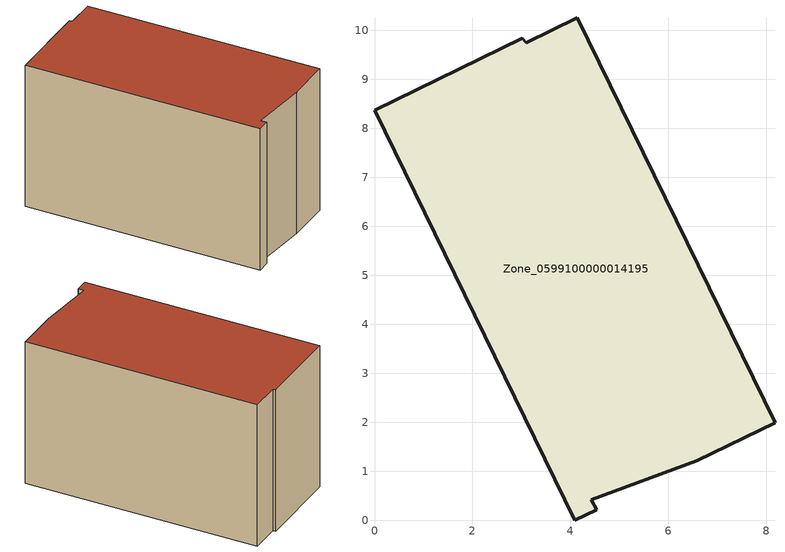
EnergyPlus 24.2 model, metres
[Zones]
Zone_0599100000014195
 floor ground (C_G): 4.14,10.26 8.17,1.99 6.58,1.22 4.42,0.42 4.53,0.22 4.09,0 0,8.37 3.02,9.84 3.1,9.75 z0
 wall outside (C_F): 8.17,1.99 4.14,10.26 3.1,9.75 3.02,9.84 0,8.37 4.09,0 4.53,0.22 4.42,0.42 6.58,1.22 8.17,1.99 z0:5.82
 roof outside (C_R): 4.42,0.42 6.58,1.22 8.17,1.99 4.14,10.26 3.1,9.75 3.02,9.84 0,8.37 4.09,0 4.53,0.22 z5.82
[BUILDING]
Pand.0599100000014195: North Axis=0; Terrain=City; Loads Convergence Tolerance Value=0.04; Temperature Convergence Tolerance Value=0.4; Solar Distribution=FullExterior; Maximum Number of Warmup Days=25; Minimum Number of Warmup Days=1
[Site:Location]
Rotterdam.The.Hague.AP_ZH_NLD Design_Conditions: Latitude=51.96; Longitude=4.45; Time Zone=1; Elevation=-4.5
[SITE:GROUNDTEMPERATURE:BUILDINGSURFACE]
18, 18, 18, 18, 18, 18, 18, 18, 18, 18, 18, 18
[MATERIAL] Thermal Absorptance=0.9; Solar Absorptance=0.7; Visible Absorptance=0.7
Name | Roughness | Thickness | Conductivity | Density | Specific Heat
G.TI.1946-1964 | MediumSmooth | 0.15 | 1 | 540 | 1210
F.TI.1946-1964 | Rough | 0.3 | 0.857143 | 1920 | 840
R.TI.1946-1964 | MediumRough | 0.2 | 0.277778 | 1500 | 1000
[CONSTRUCTION]
C_G: G.TI.1946-1964
C_F: F.TI.1946-1964
C_R: R.TI.1946-1964
[ZONE]
Zone_0599100000014195: Type=1; Multiplier=1; Ceiling Height=Autocalculate; Volume=Autocalculate; Floor Area=autocalculate; Part of Total Floor Area=Yes
[ZONEINFILTRATION:DESIGNFLOWRATE]
Infil_Zone_0599100000014195: Zone or ZoneList or Space or SpaceList=Zone_0599100000014195; Schedule=AlwaysOn; Design Flow Rate Calculation Method=Flow/Area; Flow Rate per Floor Area=0.003; Constant Term Coefficient=1; Temperature Term Coefficient=0; Velocity Term Coefficient=0; Velocity Squared Term Coefficient=0
[HVACTEMPLATE:ZONE:IDEALLOADSAIRSYSTEM]
Zone_0599100000014195: Maximum Heating Supply Air Temperature=50; Minimum Cooling Supply Air Temperature=13; Maximum Heating Supply Air Humidity Ratio=0.0156; Minimum Cooling Supply Air Humidity Ratio=0.0077; Heating Limit=NoLimit; Cooling Limit=NoLimit; Dehumidification Control Type=ConstantSensibleHeatRatio; Cooling Sensible Heat Ratio=0.7; Dehumidification Setpoint=60; Humidification Control Type=None; Humidification Setpoint=30; Outdoor Air Method=None; Outdoor Air Flow Rate per Person=0.00944; Outdoor Air Flow Rate per Zone Floor Area=0; Outdoor Air Flow Rate per Zone=0; Demand Controlled Ventilation Type=None; Outdoor Air Economizer Type=NoEconomizer; Heat Recovery Type=None; Sensible Heat Recovery Effectiveness=0.7; Latent Heat Recovery Effectiveness=0.65
[ZONECONTROL:THERMOSTAT]
ThermostatControl_Zone_0599100000014195: Zone or ZoneList=Zone_0599100000014195; Control Type Schedule=DualSetpointControlType; Control 1=Thermostat_Zone_0599100000014195; Temperature Difference Between Cutout And Setpoint=0
[THERMOSTATSETPOINT:DUALSETPOINT]
Thermostat_Zone_0599100000014195: Heating Setpoint Temperature Schedule=HeatingSetpoint_Zone_0599100000014195; Cooling Setpoint Temperature Schedule=CoolingSetpoint_Zone_0599100000014195
[SCHEDULE:COMPACT]
HeatingSetpoint_Zone_0599100000014195: Through: 12/31, For: AllDays, Until: 24:00, 21
CoolingSetpoint_Zone_0599100000014195: Through: 12/31, For: AllDays, Until: 24:00, 24
DualSetpointControlType: Through: 12/31, For: AllDays, Until: 24:00, 4
AlwaysOn: Through: 12/31, For: AllDays, Until: 24:00, 1
